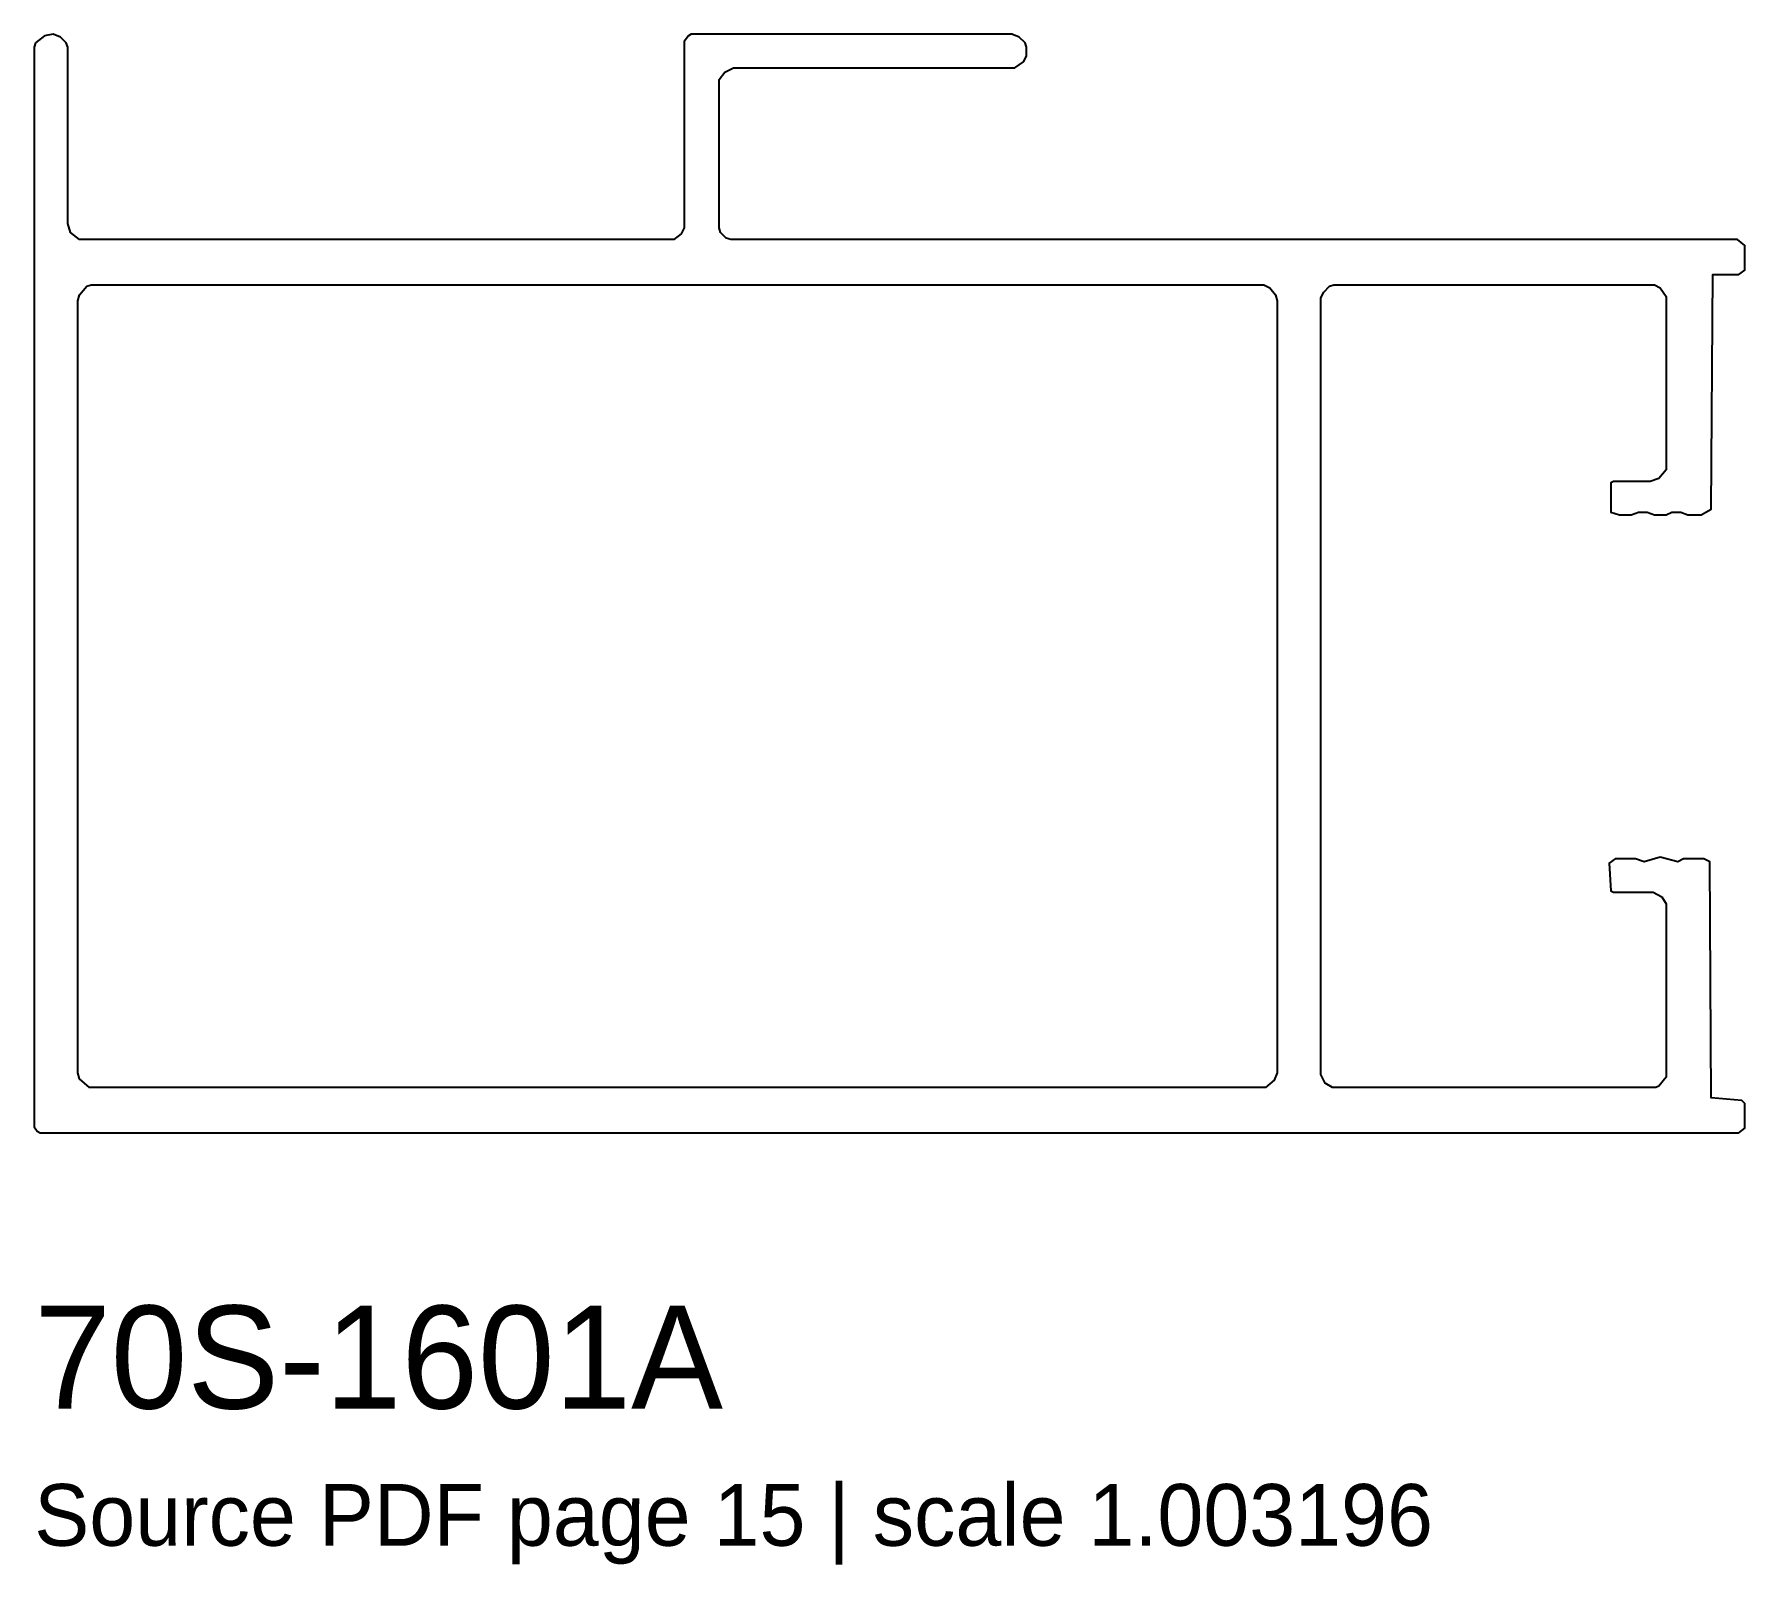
# Model space of a CAD drawing. Header units: millimetres. Extents: x 0 to 49.9, y -12.6 to 32.1.
import ezdxf

# ---------------------------------------------------------------- set-up
doc = ezdxf.new("R2010")
doc.units = ezdxf.units.MM
doc.layers.add('INFO', color=7, linetype='Continuous')
doc.layers.add('PROFILE', color=7, linetype='Continuous')

msp = doc.modelspace()

# ---------------------------------------------------------------- linework, layer by layer
at = {"layer": 'PROFILE'}
for points in [[(0.042, 31.809), (0, 31.682), (0, 0.212), (0.085, 0.085), (0.17, 0.042), (49.688, 0.042), (49.858, 0.17), (49.858, 0.892), (49.773, 0.977), (48.881, 1.062), (48.839, 7.942), (48.669, 8.027), (48.075, 8.027), (47.905, 7.942), (47.395, 8.069), (46.928, 7.942), (46.673, 8.027), (46.078, 8.027), (45.909, 7.899), (45.951, 7.092), (46.036, 7.05), (47.183, 7.05), (47.437, 6.922), (47.565, 6.71), (47.565, 1.656), (47.353, 1.401), (47.268, 1.359), (37.84, 1.359), (37.627, 1.486), (37.5, 1.741), (37.5, 24.377), (37.585, 24.547), (37.755, 24.717), (37.882, 24.759), (47.225, 24.759), (47.395, 24.674), (47.565, 24.419), (47.565, 19.366), (47.353, 19.111), (47.098, 19.026), (46.036, 19.026), (45.951, 18.983), (45.951, 18.134), (46.206, 18.049), (46.546, 18.049), (46.758, 18.134), (47.013, 18.134), (47.225, 18.049), (47.565, 18.049), (47.735, 18.134), (47.99, 18.134), (48.202, 18.049), (48.584, 18.049), (48.881, 18.219), (48.924, 25.057), (49.688, 25.057), (49.858, 25.184), (49.858, 25.906), (49.646, 26.076), (20.3, 26.076), (20.173, 26.118), (20.003, 26.288), (19.96, 26.415), (19.96, 30.747), (20.13, 30.96), (20.385, 31.087), (28.581, 31.087), (28.836, 31.257), (28.921, 31.427), (28.921, 31.682), (28.879, 31.809), (28.709, 31.979), (28.496, 32.064), (19.153, 32.064), (19.068, 32.021), (18.941, 31.851), (18.941, 26.415), (18.856, 26.246), (18.644, 26.076), (1.317, 26.076), (1.062, 26.288), (0.977, 26.543), (0.977, 31.682), (0.934, 31.809), (0.764, 31.979), (0.552, 32.064), (0.297, 32.021)], [(1.317, 24.462), (1.529, 24.717), (1.656, 24.759), (35.844, 24.759), (36.013, 24.674), (36.183, 24.462), (36.226, 24.292), (36.226, 1.784), (36.141, 1.571), (35.886, 1.359), (1.614, 1.359), (1.317, 1.614), (1.274, 1.784), (1.274, 24.292)]]:
    msp.add_lwpolyline(points, close=True, dxfattribs=at)

# ---------------------------------------------------------------- texts
at = {"layer": 'INFO'}
for s, height, p in [('70S-1601A', 3, (0, -8)), ('Source PDF page 15 | scale 1.003196', 1.8, (0, -12))]:
    msp.add_text(s, height=height, dxfattribs=at).set_placement(p)

doc.saveas('drawing.dxf')
